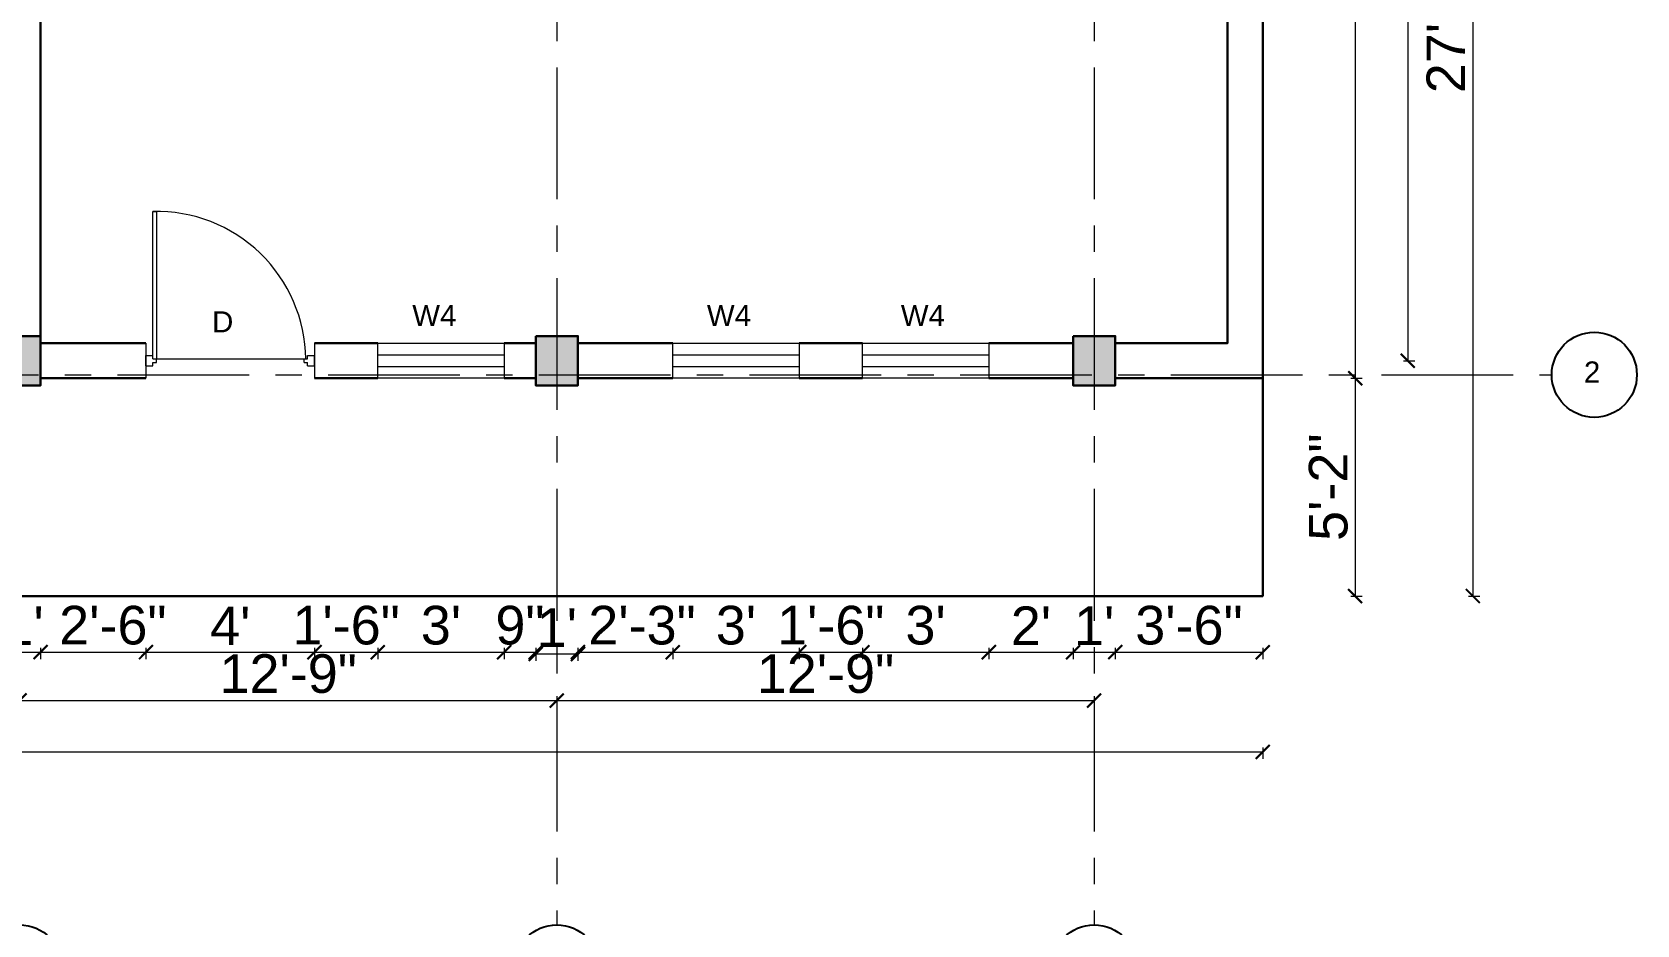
# Model space of a CAD drawing. Header units: inches. Extents: x -6800 to 96653, y -25814 to 17379.
# Drawn here: x 90948.2 to 91405.2, y -16047 to -15792.8 of the extents above; entities that cross this region are included whole.
import ezdxf

# ---------------------------------------------------------------- set-up
doc = ezdxf.new("R2010")
doc.units = ezdxf.units.IN
doc.header["$MEASUREMENT"] = 0
doc.header["$PDMODE"] = 34
doc.linetypes.add('CENTER', pattern=[2, 1.25, -0.25, 0.25, -0.25])
for name, color, linetype, lineweight in [('Cent line', 54, 'CENTER', 9), ('Column', 101, 'Continuous', 30), ('dimension', 50, 'Continuous', 20), ('dimension @ 1', 50, 'Continuous', 20), ('ele back', 51, 'Continuous', 15), ('Wall', 90, 'Continuous', 30), ('Window', 140, 'Continuous', 13)]:
    doc.layers.add(name, color=color, linetype=linetype, lineweight=lineweight)
doc.styles.get("Standard").update_dxf_attribs({"font": 'arial.ttf'})
doc.dimstyles.get("Standard").update_dxf_attribs({"dimtxt": 7, "dimasz": 4, "dimexe": 2, "dimexo": 2, "dimgap": 2, "dimtad": 1, "dimdec": 0, "dimzin": 0, "dimdsep": 46, "dimlunit": 4, "dimtxsty": 'Standard', "dimblk": 'ARCHTICK', "dimcen": 0.25, "dimclrd": 256, "dimclre": 256, "dimclrt": 256, "dimadec": 0, "dimazin": 0, "dimtfac": 1, "dimtdec": 0, "dimtofl": 0, "dimtmove": 0, "dimatfit": 3, "dimfxl": 1, "dimfxlon": 1, "dimtolj": 1, "dimtzin": 0, "dimlwd": -1, "dimlwe": -1, "dimarcsym": 1})

# ---------------------------------------------------------------- blocks, each defined once
blk = doc.blocks.new('colarch')
at = {"layer": 'Column'}
h = blk.add_hatch(color=256, dxfattribs=at)
h.dxf.hatch_style = 1
h.paths.add_polyline_path([(-6740.22, 498.65), (-6728.22, 498.65), (-6728.22, 512.65), (-6740.22, 512.65)])
blk.add_lwpolyline([(-6740.22, 512.65), (-6728.22, 512.65), (-6728.22, 498.65), (-6740.22, 498.65)], close=True, dxfattribs=at)
blk = doc.blocks.new('_ArchTick')
at = {"color": 0, "linetype": 'ByBlock', "const_width": 0.15}
blk.add_lwpolyline([(-0.5, -0.5), (0.5, 0.5)], dxfattribs=at)
blk = doc.blocks.new('*D2345')
at = {"layer": 'Defpoints', "color": 0, "transparency": 16777216}
for p in [(90938.63, -15893.36), (90950.63, -15893.36), (90950.63, -15969.34)]:
    blk.add_point(p, dxfattribs=at)
at = {"layer": 'dimension', "transparency": 16777216}
for p, q in [((90938.63, -15968.09), (90938.63, -15971.34)), ((90938.63, -15969.34), (90950.63, -15969.34)), ((90950.63, -15968.09), (90950.63, -15971.34))]:
    blk.add_line(p, q, dxfattribs=at)
at = {"layer": 'dimension', "transparency": 16777216, "xscale": 4, "yscale": 4, "zscale": 4, "rotation": 180}
blk.add_blockref('_ArchTick', (90938.63, -15969.34), dxfattribs=at)
at = {"layer": 'dimension', "transparency": 16777216, "xscale": 4, "yscale": 4, "zscale": 4}
blk.add_blockref('_ArchTick', (90950.63, -15969.34), dxfattribs=at)
at = {"layer": 'dimension', "transparency": 16777216, "insert": (90945.78, -15961.82), "char_height": 11, "attachment_point": 5}
blk.add_mtext("\\A1;1'", dxfattribs=at)
blk = doc.blocks.new('*D2346')
at = {"layer": 'Defpoints', "color": 0, "transparency": 16777216}
for p in [(90950.63, -15893.36), (90980.63, -15891.36), (90980.63, -15969.34)]:
    blk.add_point(p, dxfattribs=at)
at = {"layer": 'dimension', "transparency": 16777216}
for p, q in [((90950.63, -15968.09), (90950.63, -15971.34)), ((90950.63, -15969.34), (90980.63, -15969.34)), ((90980.63, -15968.09), (90980.63, -15971.34))]:
    blk.add_line(p, q, dxfattribs=at)
at = {"layer": 'dimension', "transparency": 16777216, "xscale": 4, "yscale": 4, "zscale": 4, "rotation": 180}
blk.add_blockref('_ArchTick', (90950.63, -15969.34), dxfattribs=at)
at = {"layer": 'dimension', "transparency": 16777216, "xscale": 4, "yscale": 4, "zscale": 4}
blk.add_blockref('_ArchTick', (90980.63, -15969.34), dxfattribs=at)
at = {"layer": 'dimension', "transparency": 16777216, "insert": (90971.2, -15961.72), "char_height": 11, "attachment_point": 5}
blk.add_mtext('\\A1;2\'-6"', dxfattribs=at)
blk = doc.blocks.new('*D2347')
at = {"layer": 'Defpoints', "color": 0, "transparency": 16777216}
for p in [(90980.63, -15891.36), (91028.63, -15891.36), (91028.63, -15969.34)]:
    blk.add_point(p, dxfattribs=at)
at = {"layer": 'dimension', "transparency": 16777216}
for p, q in [((90980.63, -15968.09), (90980.63, -15971.34)), ((90980.63, -15969.34), (91028.63, -15969.34)), ((91028.63, -15968.09), (91028.63, -15971.34))]:
    blk.add_line(p, q, dxfattribs=at)
at = {"layer": 'dimension', "transparency": 16777216, "xscale": 4, "yscale": 4, "zscale": 4, "rotation": 180}
blk.add_blockref('_ArchTick', (90980.63, -15969.34), dxfattribs=at)
at = {"layer": 'dimension', "transparency": 16777216, "xscale": 4, "yscale": 4, "zscale": 4}
blk.add_blockref('_ArchTick', (91028.63, -15969.34), dxfattribs=at)
at = {"layer": 'dimension', "transparency": 16777216, "insert": (91004.63, -15961.84), "char_height": 11, "attachment_point": 5}
blk.add_mtext("\\A1;4'", dxfattribs=at)
blk = doc.blocks.new('*D2348')
at = {"layer": 'Defpoints', "color": 0, "transparency": 16777216}
for p in [(91028.63, -15891.36), (91046.63, -15891.36), (91046.63, -15969.34)]:
    blk.add_point(p, dxfattribs=at)
at = {"layer": 'dimension', "transparency": 16777216}
for p, q in [((91028.63, -15968.09), (91028.63, -15971.34)), ((91028.63, -15969.34), (91046.63, -15969.34)), ((91046.63, -15968.09), (91046.63, -15971.34))]:
    blk.add_line(p, q, dxfattribs=at)
at = {"layer": 'dimension', "transparency": 16777216, "xscale": 4, "yscale": 4, "zscale": 4, "rotation": 180}
blk.add_blockref('_ArchTick', (91028.63, -15969.34), dxfattribs=at)
at = {"layer": 'dimension', "transparency": 16777216, "xscale": 4, "yscale": 4, "zscale": 4}
blk.add_blockref('_ArchTick', (91046.63, -15969.34), dxfattribs=at)
at = {"layer": 'dimension', "transparency": 16777216, "insert": (91037.63, -15961.72), "char_height": 11, "attachment_point": 5}
blk.add_mtext('\\A1;1\'-6"', dxfattribs=at)
blk = doc.blocks.new('*D2349')
at = {"layer": 'Defpoints', "color": 0, "transparency": 16777216}
for p in [(91046.63, -15891.36), (91082.63, -15891.36), (91082.63, -15969.34)]:
    blk.add_point(p, dxfattribs=at)
at = {"layer": 'dimension', "transparency": 16777216}
for p, q in [((91046.63, -15968.09), (91046.63, -15971.34)), ((91046.63, -15969.34), (91082.63, -15969.34)), ((91082.63, -15968.09), (91082.63, -15971.34))]:
    blk.add_line(p, q, dxfattribs=at)
at = {"layer": 'dimension', "transparency": 16777216, "xscale": 4, "yscale": 4, "zscale": 4, "rotation": 180}
blk.add_blockref('_ArchTick', (91046.63, -15969.34), dxfattribs=at)
at = {"layer": 'dimension', "transparency": 16777216, "xscale": 4, "yscale": 4, "zscale": 4}
blk.add_blockref('_ArchTick', (91082.63, -15969.34), dxfattribs=at)
at = {"layer": 'dimension', "transparency": 16777216, "insert": (91064.63, -15961.72), "char_height": 11, "attachment_point": 5}
blk.add_mtext("\\A1;3'", dxfattribs=at)
blk = doc.blocks.new('*D2350')
at = {"layer": 'Defpoints', "color": 0, "transparency": 16777216}
for p in [(91082.63, -15891.36), (91091.63, -15893.36), (91091.63, -15969.34)]:
    blk.add_point(p, dxfattribs=at)
at = {"layer": 'dimension', "transparency": 16777216}
for p, q in [((91082.63, -15968.09), (91082.63, -15971.34)), ((91082.63, -15969.34), (91091.63, -15969.34)), ((91091.63, -15968.09), (91091.63, -15971.34))]:
    blk.add_line(p, q, dxfattribs=at)
at = {"layer": 'dimension', "transparency": 16777216, "xscale": 4, "yscale": 4, "zscale": 4, "rotation": 180}
blk.add_blockref('_ArchTick', (91082.63, -15969.34), dxfattribs=at)
at = {"layer": 'dimension', "transparency": 16777216, "xscale": 4, "yscale": 4, "zscale": 4}
blk.add_blockref('_ArchTick', (91091.63, -15969.34), dxfattribs=at)
at = {"layer": 'dimension', "transparency": 16777216, "insert": (91087.13, -15961.72), "char_height": 11, "attachment_point": 5}
blk.add_mtext('\\A1;9"', dxfattribs=at)
blk = doc.blocks.new('*D2351')
at = {"layer": 'Defpoints', "color": 0, "transparency": 16777216}
for p in [(91091.63, -15893.36), (91103.63, -15893.36), (91103.63, -15969.84)]:
    blk.add_point(p, dxfattribs=at)
at = {"layer": 'dimension', "transparency": 16777216}
for p, q in [((91091.63, -15968.59), (91091.63, -15971.84)), ((91091.63, -15969.84), (91103.63, -15969.84)), ((91103.63, -15968.59), (91103.63, -15971.84))]:
    blk.add_line(p, q, dxfattribs=at)
at = {"layer": 'dimension', "transparency": 16777216, "xscale": 4, "yscale": 4, "zscale": 4, "rotation": 180}
blk.add_blockref('_ArchTick', (91091.63, -15969.84), dxfattribs=at)
at = {"layer": 'dimension', "transparency": 16777216, "xscale": 4, "yscale": 4, "zscale": 4}
blk.add_blockref('_ArchTick', (91103.63, -15969.84), dxfattribs=at)
at = {"layer": 'dimension', "transparency": 16777216, "insert": (91097.63, -15962.32), "char_height": 11, "attachment_point": 5}
blk.add_mtext("\\A1;1'", dxfattribs=at)
blk = doc.blocks.new('*D2352')
at = {"layer": 'Defpoints', "color": 0, "transparency": 16777216}
for p in [(91103.63, -15893.36), (91130.63, -15891.36), (91130.63, -15969.34)]:
    blk.add_point(p, dxfattribs=at)
at = {"layer": 'dimension', "transparency": 16777216}
for p, q in [((91103.63, -15968.09), (91103.63, -15971.34)), ((91103.63, -15969.34), (91130.63, -15969.34)), ((91130.63, -15968.09), (91130.63, -15971.34))]:
    blk.add_line(p, q, dxfattribs=at)
at = {"layer": 'dimension', "transparency": 16777216, "xscale": 4, "yscale": 4, "zscale": 4, "rotation": 180}
blk.add_blockref('_ArchTick', (91103.63, -15969.34), dxfattribs=at)
at = {"layer": 'dimension', "transparency": 16777216, "xscale": 4, "yscale": 4, "zscale": 4}
blk.add_blockref('_ArchTick', (91130.63, -15969.34), dxfattribs=at)
at = {"layer": 'dimension', "transparency": 16777216, "insert": (91121.88, -15961.72), "char_height": 11, "attachment_point": 5}
blk.add_mtext('\\A1;2\'-3"', dxfattribs=at)
blk = doc.blocks.new('*D2353')
at = {"layer": 'Defpoints', "color": 0, "transparency": 16777216}
for p in [(91130.63, -15891.36), (91166.63, -15891.36), (91166.63, -15969.34)]:
    blk.add_point(p, dxfattribs=at)
at = {"layer": 'dimension', "transparency": 16777216}
for p, q in [((91130.63, -15968.09), (91130.63, -15971.34)), ((91130.63, -15969.34), (91166.63, -15969.34)), ((91166.63, -15968.09), (91166.63, -15971.34))]:
    blk.add_line(p, q, dxfattribs=at)
at = {"layer": 'dimension', "transparency": 16777216, "xscale": 4, "yscale": 4, "zscale": 4, "rotation": 180}
blk.add_blockref('_ArchTick', (91130.63, -15969.34), dxfattribs=at)
at = {"layer": 'dimension', "transparency": 16777216, "xscale": 4, "yscale": 4, "zscale": 4}
blk.add_blockref('_ArchTick', (91166.63, -15969.34), dxfattribs=at)
at = {"layer": 'dimension', "transparency": 16777216, "insert": (91148.63, -15961.72), "char_height": 11, "attachment_point": 5}
blk.add_mtext("\\A1;3'", dxfattribs=at)
blk = doc.blocks.new('*D2354')
at = {"layer": 'Defpoints', "color": 0, "transparency": 16777216}
for p in [(91166.63, -15891.36), (91184.63, -15891.36), (91184.63, -15969.34)]:
    blk.add_point(p, dxfattribs=at)
at = {"layer": 'dimension', "transparency": 16777216}
for p, q in [((91166.63, -15968.09), (91166.63, -15971.34)), ((91166.63, -15969.34), (91184.63, -15969.34)), ((91184.63, -15968.09), (91184.63, -15971.34))]:
    blk.add_line(p, q, dxfattribs=at)
at = {"layer": 'dimension', "transparency": 16777216, "xscale": 4, "yscale": 4, "zscale": 4, "rotation": 180}
blk.add_blockref('_ArchTick', (91166.63, -15969.34), dxfattribs=at)
at = {"layer": 'dimension', "transparency": 16777216, "xscale": 4, "yscale": 4, "zscale": 4}
blk.add_blockref('_ArchTick', (91184.63, -15969.34), dxfattribs=at)
at = {"layer": 'dimension', "transparency": 16777216, "insert": (91175.63, -15961.72), "char_height": 11, "attachment_point": 5}
blk.add_mtext('\\A1;1\'-6"', dxfattribs=at)
blk = doc.blocks.new('*D2355')
at = {"layer": 'Defpoints', "color": 0, "transparency": 16777216}
for p in [(91184.63, -15891.36), (91220.63, -15891.36), (91220.63, -15969.34)]:
    blk.add_point(p, dxfattribs=at)
at = {"layer": 'dimension', "transparency": 16777216}
for p, q in [((91184.63, -15968.09), (91184.63, -15971.34)), ((91184.63, -15969.34), (91220.63, -15969.34)), ((91220.63, -15968.09), (91220.63, -15971.34))]:
    blk.add_line(p, q, dxfattribs=at)
at = {"layer": 'dimension', "transparency": 16777216, "xscale": 4, "yscale": 4, "zscale": 4, "rotation": 180}
blk.add_blockref('_ArchTick', (91184.63, -15969.34), dxfattribs=at)
at = {"layer": 'dimension', "transparency": 16777216, "xscale": 4, "yscale": 4, "zscale": 4}
blk.add_blockref('_ArchTick', (91220.63, -15969.34), dxfattribs=at)
at = {"layer": 'dimension', "transparency": 16777216, "insert": (91202.63, -15961.72), "char_height": 11, "attachment_point": 5}
blk.add_mtext("\\A1;3'", dxfattribs=at)
blk = doc.blocks.new('*D2356')
at = {"layer": 'Defpoints', "color": 0, "transparency": 16777216}
for p in [(91220.63, -15891.36), (91244.63, -15893.36), (91244.63, -15969.34)]:
    blk.add_point(p, dxfattribs=at)
at = {"layer": 'dimension', "transparency": 16777216}
for p, q in [((91220.63, -15968.09), (91220.63, -15971.34)), ((91220.63, -15969.34), (91244.63, -15969.34)), ((91244.63, -15968.09), (91244.63, -15971.34))]:
    blk.add_line(p, q, dxfattribs=at)
at = {"layer": 'dimension', "transparency": 16777216, "xscale": 4, "yscale": 4, "zscale": 4, "rotation": 180}
blk.add_blockref('_ArchTick', (91220.63, -15969.34), dxfattribs=at)
at = {"layer": 'dimension', "transparency": 16777216, "xscale": 4, "yscale": 4, "zscale": 4}
blk.add_blockref('_ArchTick', (91244.63, -15969.34), dxfattribs=at)
at = {"layer": 'dimension', "transparency": 16777216, "insert": (91232.63, -15961.82), "char_height": 11, "attachment_point": 5}
blk.add_mtext("\\A1;2'", dxfattribs=at)
blk = doc.blocks.new('*D2357')
at = {"layer": 'Defpoints', "color": 0, "transparency": 16777216}
for p in [(91244.63, -15893.36), (91256.63, -15893.36), (91256.63, -15969.34)]:
    blk.add_point(p, dxfattribs=at)
at = {"layer": 'dimension', "transparency": 16777216}
for p, q in [((91244.63, -15968.09), (91244.63, -15971.34)), ((91244.63, -15969.34), (91256.63, -15969.34)), ((91256.63, -15968.09), (91256.63, -15971.34))]:
    blk.add_line(p, q, dxfattribs=at)
at = {"layer": 'dimension', "transparency": 16777216, "xscale": 4, "yscale": 4, "zscale": 4, "rotation": 180}
blk.add_blockref('_ArchTick', (91244.63, -15969.34), dxfattribs=at)
at = {"layer": 'dimension', "transparency": 16777216, "xscale": 4, "yscale": 4, "zscale": 4}
blk.add_blockref('_ArchTick', (91256.63, -15969.34), dxfattribs=at)
at = {"layer": 'dimension', "transparency": 16777216, "insert": (91250.63, -15961.82), "char_height": 11, "attachment_point": 5}
blk.add_mtext("\\A1;1'", dxfattribs=at)
blk = doc.blocks.new('*D2358')
at = {"layer": 'Defpoints', "color": 0, "transparency": 16777216}
for p in [(91256.63, -15893.36), (91298.63, -15891.36), (91298.63, -15969.34)]:
    blk.add_point(p, dxfattribs=at)
at = {"layer": 'dimension', "transparency": 16777216}
for p, q in [((91256.63, -15968.09), (91256.63, -15971.34)), ((91256.63, -15969.34), (91298.63, -15969.34)), ((91298.63, -15968.09), (91298.63, -15971.34))]:
    blk.add_line(p, q, dxfattribs=at)
at = {"layer": 'dimension', "transparency": 16777216, "xscale": 4, "yscale": 4, "zscale": 4, "rotation": 180}
blk.add_blockref('_ArchTick', (91256.63, -15969.34), dxfattribs=at)
at = {"layer": 'dimension', "transparency": 16777216, "xscale": 4, "yscale": 4, "zscale": 4}
blk.add_blockref('_ArchTick', (91298.63, -15969.34), dxfattribs=at)
at = {"layer": 'dimension', "transparency": 16777216, "insert": (91277.63, -15961.72), "char_height": 11, "attachment_point": 5}
blk.add_mtext('\\A1;3\'-6"', dxfattribs=at)
blk = doc.blocks.new('*D2366')
at = {"layer": 'Defpoints', "color": 0, "transparency": 16777216}
for p in [(90944.63, -15893.36), (91097.63, -15893.36), (91097.63, -15983.12)]:
    blk.add_point(p, dxfattribs=at)
at = {"layer": 'dimension', "transparency": 16777216}
for p, q in [((90944.63, -15981.87), (90944.63, -15985.12)), ((90944.63, -15983.12), (91097.63, -15983.12)), ((91097.63, -15981.87), (91097.63, -15985.12))]:
    blk.add_line(p, q, dxfattribs=at)
at = {"layer": 'dimension', "transparency": 16777216, "xscale": 4, "yscale": 4, "zscale": 4, "rotation": 180}
blk.add_blockref('_ArchTick', (90944.63, -15983.12), dxfattribs=at)
at = {"layer": 'dimension', "transparency": 16777216, "xscale": 4, "yscale": 4, "zscale": 4}
blk.add_blockref('_ArchTick', (91097.63, -15983.12), dxfattribs=at)
at = {"layer": 'dimension', "transparency": 16777216, "insert": (91021.13, -15975.5), "char_height": 11, "attachment_point": 5}
blk.add_mtext('\\A1;12\'-9"', dxfattribs=at)
blk = doc.blocks.new('*D2367')
at = {"layer": 'Defpoints', "color": 0, "transparency": 16777216}
for p in [(91097.63, -15893.36), (91250.63, -15893.36), (91250.63, -15983.12)]:
    blk.add_point(p, dxfattribs=at)
at = {"layer": 'dimension', "transparency": 16777216}
for p, q in [((91097.63, -15981.87), (91097.63, -15985.12)), ((91097.63, -15983.12), (91250.63, -15983.12)), ((91250.63, -15981.87), (91250.63, -15985.12))]:
    blk.add_line(p, q, dxfattribs=at)
at = {"layer": 'dimension', "transparency": 16777216, "xscale": 4, "yscale": 4, "zscale": 4, "rotation": 180}
blk.add_blockref('_ArchTick', (91097.63, -15983.12), dxfattribs=at)
at = {"layer": 'dimension', "transparency": 16777216, "xscale": 4, "yscale": 4, "zscale": 4}
blk.add_blockref('_ArchTick', (91250.63, -15983.12), dxfattribs=at)
at = {"layer": 'dimension', "transparency": 16777216, "insert": (91174.13, -15975.5), "char_height": 11, "attachment_point": 5}
blk.add_mtext('\\A1;12\'-9"', dxfattribs=at)
blk = doc.blocks.new('*D2368')
at = {"layer": 'Defpoints', "color": 0, "transparency": 16777216}
for p in [(90061.63, -15953.36), (91298.63, -15953.36), (91298.63, -15997.73)]:
    blk.add_point(p, dxfattribs=at)
at = {"layer": 'dimension', "transparency": 16777216}
for p, q in [((90061.63, -15996.48), (90061.63, -15999.73)), ((90061.63, -15997.73), (91298.63, -15997.73)), ((91298.63, -15996.48), (91298.63, -15999.73))]:
    blk.add_line(p, q, dxfattribs=at)
at = {"layer": 'dimension', "transparency": 16777216, "xscale": 4, "yscale": 4, "zscale": 4, "rotation": 180}
blk.add_blockref('_ArchTick', (90061.63, -15997.73), dxfattribs=at)
at = {"layer": 'dimension', "transparency": 16777216, "xscale": 4, "yscale": 4, "zscale": 4}
blk.add_blockref('_ArchTick', (91298.63, -15997.73), dxfattribs=at)
at = {"layer": 'dimension', "transparency": 16777216, "insert": (90680.13, -15990.11), "char_height": 11, "attachment_point": 5}
blk.add_mtext('\\A1;103\'-1"', dxfattribs=at)
blk = doc.blocks.new('*D2369')
at = {"layer": 'Defpoints', "color": 0, "transparency": 16777216}
for p in [(91298.63, -15619.36), (91298.63, -15891.36), (91324.96, -15891.36)]:
    blk.add_point(p, dxfattribs=at)
at = {"layer": 'dimension', "transparency": 16777216}
for p, q in [((91323.71, -15619.36), (91326.96, -15619.36)), ((91324.96, -15619.36), (91324.96, -15891.36)), ((91323.71, -15891.36), (91326.96, -15891.36))]:
    blk.add_line(p, q, dxfattribs=at)
at = {"layer": 'dimension', "transparency": 16777216, "xscale": 4, "yscale": 4, "zscale": 4}
for p, rotation in [((91324.96, -15619.36), 90), ((91324.96, -15891.36), 270)]:
    blk.add_blockref('_ArchTick', p, dxfattribs=dict(at, rotation=rotation))
at = {"layer": 'dimension', "transparency": 16777216, "insert": (91317.34, -15755.36), "char_height": 11, "attachment_point": 5, "rotation": 90}
blk.add_mtext('\\A1;22\'-8"', dxfattribs=at)
blk = doc.blocks.new('*D2370')
at = {"layer": 'Defpoints', "color": 0, "transparency": 16777216}
for p in [(91298.63, -15891.36), (91298.63, -15953.36), (91324.96, -15953.36)]:
    blk.add_point(p, dxfattribs=at)
at = {"layer": 'dimension', "transparency": 16777216}
for p, q in [((91323.71, -15891.36), (91326.96, -15891.36)), ((91324.96, -15891.36), (91324.96, -15953.36)), ((91323.71, -15953.36), (91326.96, -15953.36))]:
    blk.add_line(p, q, dxfattribs=at)
at = {"layer": 'dimension', "transparency": 16777216, "xscale": 4, "yscale": 4, "zscale": 4}
for p, rotation in [((91324.96, -15891.36), 90), ((91324.96, -15953.36), 270)]:
    blk.add_blockref('_ArchTick', p, dxfattribs=dict(at, rotation=rotation))
at = {"layer": 'dimension', "transparency": 16777216, "insert": (91317.34, -15922.36), "char_height": 11, "attachment_point": 5, "rotation": 90}
blk.add_mtext('\\A1;5\'-2"', dxfattribs=at)
blk = doc.blocks.new('*D2371')
at = {"layer": 'Defpoints', "color": 0, "transparency": 16777216}
for p in [(91250.63, -15626.36), (91250.63, -15886.36), (91339.92, -15886.36)]:
    blk.add_point(p, dxfattribs=at)
at = {"layer": 'dimension', "transparency": 16777216}
for p, q in [((91338.67, -15626.36), (91341.92, -15626.36)), ((91339.92, -15626.36), (91339.92, -15886.36)), ((91338.67, -15886.36), (91341.92, -15886.36))]:
    blk.add_line(p, q, dxfattribs=at)
at = {"layer": 'dimension', "transparency": 16777216, "xscale": 4, "yscale": 4, "zscale": 4}
for p, rotation in [((91339.92, -15626.36), 90), ((91339.92, -15886.36), 270)]:
    blk.add_blockref('_ArchTick', p, dxfattribs=dict(at, rotation=rotation))
at = {"layer": 'dimension', "transparency": 16777216, "insert": (91332.3, -15756.36), "char_height": 11, "attachment_point": 5, "rotation": 90}
blk.add_mtext('\\A1;21\'-8"', dxfattribs=at)
blk = doc.blocks.new('*D2372')
at = {"layer": 'Defpoints', "color": 0, "transparency": 16777216}
for p in [(91298.63, -15619.36), (91298.63, -15953.36), (91358.47, -15953.36)]:
    blk.add_point(p, dxfattribs=at)
at = {"layer": 'dimension', "transparency": 16777216}
for p, q in [((91357.22, -15619.36), (91360.47, -15619.36)), ((91358.47, -15619.36), (91358.47, -15953.36)), ((91357.22, -15953.36), (91360.47, -15953.36))]:
    blk.add_line(p, q, dxfattribs=at)
at = {"layer": 'dimension', "transparency": 16777216, "xscale": 4, "yscale": 4, "zscale": 4}
for p, rotation in [((91358.47, -15619.36), 90), ((91358.47, -15953.36), 270)]:
    blk.add_blockref('_ArchTick', p, dxfattribs=dict(at, rotation=rotation))
at = {"layer": 'dimension', "transparency": 16777216, "insert": (91350.85, -15786.36), "char_height": 11, "attachment_point": 5, "rotation": 90}
blk.add_mtext('\\A1;27\'-10"', dxfattribs=at)

msp = doc.modelspace()

# ---------------------------------------------------------------- linework, layer by layer
at = {"transparency": 33554651}
for centre in [(91393.05, -15890.36), (90944.63, -16059.11), (91097.63, -16059.11), (91250.63, -16059.11)]:
    msp.add_circle(centre, 12.12, dxfattribs=at)
at = {"layer": 'Cent line', "ltscale": 30, "transparency": 33554643}
for p, q in [((91097.63, -15562.88), (91097.63, -16046.98)), ((91250.63, -15562.88), (91250.63, -16046.98)), ((90012.48, -15890.36), (91380.93, -15890.36))]:
    msp.add_line(p, q, dxfattribs=at)
at = {"layer": 'dimension', "transparency": 33554651}
msp.add_lwpolyline([(90061.63, -15607.36), (91298.63, -15607.36), (91298.63, -15953.36), (90061.63, -15953.36)], close=True, dxfattribs=at)
at = {"layer": 'ele back', "transparency": 33554651}
for p, q in [((90982.63, -15885.86), (90982.63, -15843.86)), ((90982.63, -15843.86), (90983.63, -15843.86)), ((90983.63, -15843.86), (90983.63, -15885.86)), ((90980.63, -15884.86), (90982.63, -15884.86)), ((90980.63, -15887.86), (90980.63, -15884.86)), ((90980.63, -15887.86), (90982.63, -15887.86)), ((90982.63, -15885.86), (90982.63, -15884.86)), ((90982.63, -15885.86), (90983.63, -15885.86)), ((90982.63, -15886.86), (90983.63, -15886.86)), ((90982.63, -15887.86), (90982.63, -15886.86)), ((90983.63, -15886.86), (90983.63, -15885.86)), ((90983.63, -15885.86), (91026.13, -15885.86)), ((91025.63, -15886.86), (91025.63, -15885.86)), ((91025.63, -15885.86), (91026.63, -15885.86)), ((91025.63, -15886.86), (91026.63, -15886.86)), ((91026.63, -15884.86), (91028.63, -15884.86)), ((91026.63, -15885.86), (91026.63, -15884.86)), ((91026.63, -15887.86), (91026.63, -15886.86)), ((91026.63, -15887.86), (91028.63, -15887.86)), ((91028.63, -15887.86), (91028.63, -15884.86))]:
    msp.add_line(p, q, dxfattribs=at)
msp.add_arc((90983.63, -15886.36), 42.5, 0.6741, 91.3483, dxfattribs=at)
at = {"layer": 'Wall', "transparency": 33554651}
for p, q in [((90950.63, -15879.36), (90950.63, -15633.36)), ((90980.63, -15881.36), (90950.63, -15881.36)), ((91046.63, -15881.36), (91028.63, -15881.36)), ((91091.63, -15881.36), (91082.63, -15881.36)), ((91130.63, -15881.36), (91103.63, -15881.36)), ((91184.63, -15881.36), (91166.63, -15881.36)), ((91244.63, -15881.36), (91220.63, -15881.36)), ((90980.63, -15891.36), (90950.63, -15891.36)), ((91046.63, -15891.36), (91028.63, -15891.36)), ((91091.63, -15891.36), (91082.63, -15891.36)), ((91130.63, -15891.36), (91103.63, -15891.36)), ((91184.63, -15891.36), (91166.63, -15891.36)), ((91244.63, -15891.36), (91220.63, -15891.36)), ((91298.63, -15891.36), (91256.63, -15891.36))]:
    msp.add_line(p, q, dxfattribs=at)
for points in [[(91286.63, -15619.36), (91298.63, -15619.36), (91298.63, -15953.36), (90061.63, -15953.36), (90061.63, -15607.36), (90079.63, -15607.36)], [(91286.63, -15629.36), (91288.63, -15629.36), (91288.63, -15881.36), (91256.63, -15881.36)]]:
    msp.add_lwpolyline(points, dxfattribs=at)
at = {"layer": 'Window', "transparency": 33554651}
for p, q in [((90980.63, -15881.36), (90980.63, -15891.36)), ((91028.63, -15881.36), (91028.63, -15891.36)), ((91046.63, -15884.7), (91082.63, -15884.7)), ((91046.63, -15888.03), (91082.63, -15888.03)), ((91130.63, -15884.7), (91166.63, -15884.7)), ((91130.63, -15888.03), (91166.63, -15888.03)), ((91184.63, -15884.7), (91220.63, -15884.7)), ((91184.63, -15888.03), (91220.63, -15888.03))]:
    msp.add_line(p, q, dxfattribs=at)
for points in [[(91046.63, -15881.36), (91082.63, -15881.36), (91082.63, -15891.36), (91046.63, -15891.36)], [(91130.63, -15881.36), (91166.63, -15881.36), (91166.63, -15891.36), (91130.63, -15891.36)], [(91184.63, -15881.36), (91220.63, -15881.36), (91220.63, -15891.36), (91184.63, -15891.36)]]:
    msp.add_lwpolyline(points, close=True, dxfattribs=at)

# ---------------------------------------------------------------- block references
at = {"layer": 'Wall', "transparency": 33554651}
for p in [(97678.85, -16392.02), (97831.85, -16392.02), (97984.85, -16392.02)]:
    msp.add_blockref('colarch', p, dxfattribs=at)

# ---------------------------------------------------------------- texts
at = {"transparency": 33554651, "char_height": 6, "width": 837.6015, "attachment_point": 1}
for insert in [(91056.45, -15870.48), (91140.35, -15870.48), (91195.57, -15870.48)]:
    msp.add_mtext('W4', dxfattribs=dict(at, insert=insert))
at = {"transparency": 33554651, "char_height": 6, "attachment_point": 1}
for s, insert in [('D', (90999.45, -15872.29)), ('2', (91390.09, -15886.57))]:
    msp.add_mtext_dynamic_manual_height_columns(s, width=837.6015, gutter_width=65.57, heights=[0], dxfattribs=dict(at, insert=insert))

# ---------------------------------------------------------------- dimensions: what is measured, and where the dimension line sits
at = {"layer": 'dimension @ 1', "transparency": 33554651}
for base, p1, p2, picture, middle in [((91324.96, -15891.36), (91298.63, -15619.36), (91298.63, -15891.36), '*D2369', (91317.34, -15755.36)), ((91358.47, -15953.36), (91298.63, -15619.36), (91298.63, -15953.36), '*D2372', (91350.85, -15786.36)), ((91339.92, -15886.36), (91250.63, -15626.36), (91250.63, -15886.36), '*D2371', (91332.3, -15756.36)), ((91324.96, -15953.36), (91298.63, -15891.36), (91298.63, -15953.36), '*D2370', (91317.34, -15922.36))]:
    dim = msp.add_linear_dim(base=base, p1=p1, p2=p2, angle=90, dimstyle='Standard', override={"dimscale": 1, "dimtxt": 11, "dimtix": 0, "dimtofl": 0, "dimtmove": 0, "dimatfit": 3, "dimfxl": 1.25}, dxfattribs=at)
    dim.commit()
    dim.dimension.update_dxf_attribs({"geometry": picture, "text_midpoint": middle})
for base, p1, p2, picture, middle in [((90950.63, -15969.34), (90938.63, -15893.36), (90950.63, -15893.36), '*D2345', (90945.78, -15969.34)), ((90980.63, -15969.34), (90950.63, -15893.36), (90980.63, -15891.36), '*D2346', (90971.2, -15969.34)), ((91046.63, -15969.34), (91028.63, -15891.36), (91046.63, -15891.36), '*D2348', (91037.63, -15969.34)), ((91091.63, -15969.34), (91082.63, -15891.36), (91091.63, -15893.36), '*D2350', (91087.13, -15969.34)), ((91103.63, -15969.84), (91091.63, -15893.36), (91103.63, -15893.36), '*D2351', (91097.63, -15969.84)), ((91130.63, -15969.34), (91103.63, -15893.36), (91130.63, -15891.36), '*D2352', (91121.88, -15969.34)), ((91184.63, -15969.34), (91166.63, -15891.36), (91184.63, -15891.36), '*D2354', (91175.63, -15969.34)), ((91256.63, -15969.34), (91244.63, -15893.36), (91256.63, -15893.36), '*D2357', (91250.63, -15969.34))]:
    dim = msp.add_linear_dim(base=base, p1=p1, p2=p2, dimstyle='Standard', override={"dimscale": 1, "dimtxt": 11, "dimtix": 0, "dimtofl": 0, "dimtmove": 0, "dimatfit": 3, "dimfxl": 1.25}, dxfattribs=at)
    dim.commit()
    dim.dimension.update_dxf_attribs({"geometry": picture, "text_midpoint": middle, "dimtype": 160})
for base, p1, p2, picture, middle in [((91097.63, -15983.12), (90944.63, -15893.36), (91097.63, -15893.36), '*D2366', (91021.13, -15975.5)), ((91028.63, -15969.34), (90980.63, -15891.36), (91028.63, -15891.36), '*D2347', (91004.63, -15961.84)), ((91082.63, -15969.34), (91046.63, -15891.36), (91082.63, -15891.36), '*D2349', (91064.63, -15961.72)), ((91250.63, -15983.12), (91097.63, -15893.36), (91250.63, -15893.36), '*D2367', (91174.13, -15975.5)), ((91166.63, -15969.34), (91130.63, -15891.36), (91166.63, -15891.36), '*D2353', (91148.63, -15961.72)), ((91220.63, -15969.34), (91184.63, -15891.36), (91220.63, -15891.36), '*D2355', (91202.63, -15961.72)), ((91244.63, -15969.34), (91220.63, -15891.36), (91244.63, -15893.36), '*D2356', (91232.63, -15961.82)), ((91298.63, -15969.34), (91256.63, -15893.36), (91298.63, -15891.36), '*D2358', (91277.63, -15961.72)), ((91298.63, -15997.73), (90061.63, -15953.36), (91298.63, -15953.36), '*D2368', (90680.13, -15990.11))]:
    dim = msp.add_linear_dim(base=base, p1=p1, p2=p2, dimstyle='Standard', override={"dimscale": 1, "dimtxt": 11, "dimtix": 0, "dimtofl": 0, "dimtmove": 0, "dimatfit": 3, "dimfxl": 1.25}, dxfattribs=at)
    dim.commit()
    dim.dimension.update_dxf_attribs({"geometry": picture, "text_midpoint": middle})

doc.saveas('drawing.dxf')
